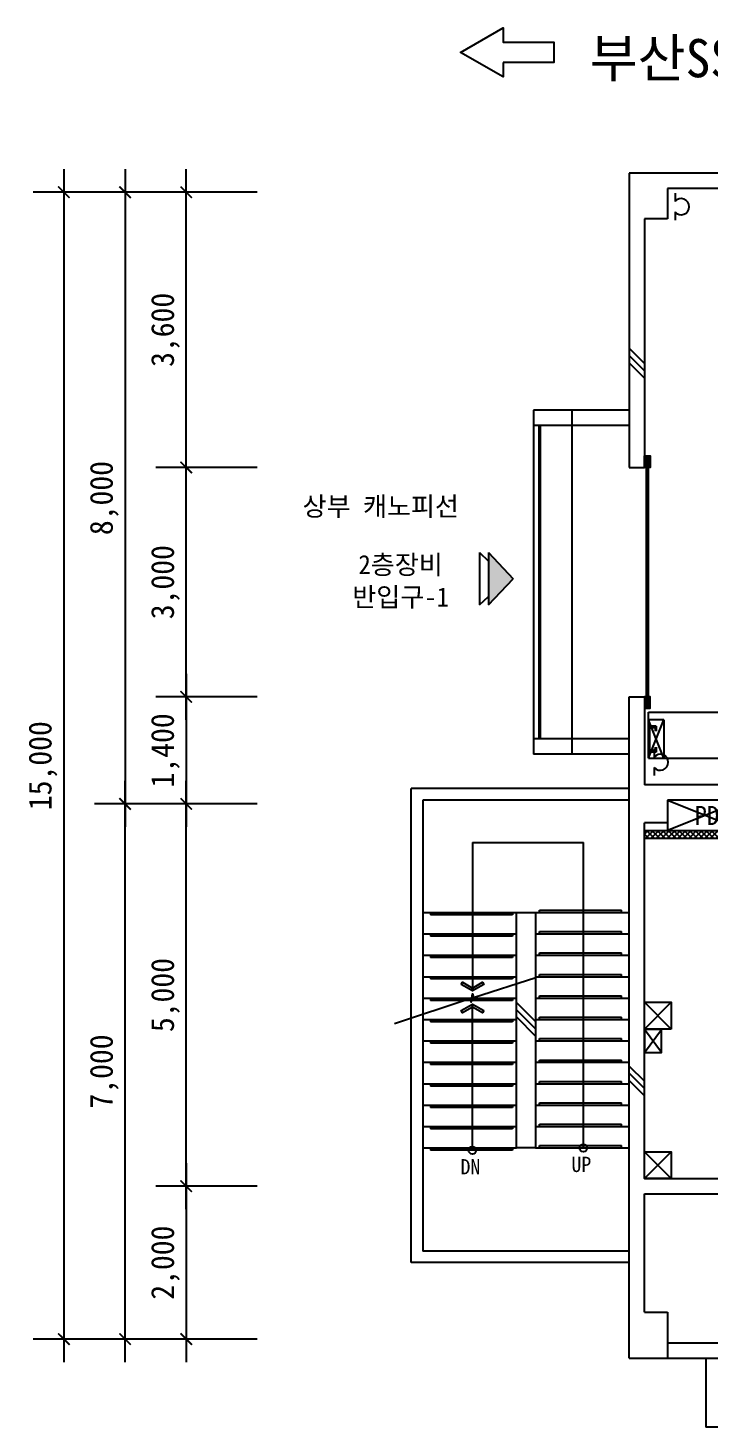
# Model space of a CAD drawing. Header units: millimetres. Extents: x 3254 to 63565, y -370693 to -326973.
# Drawn here: x 3254 to 12145, y -366585 to -348287 of the extents above; entities that cross this region are included whole.
import ezdxf
from ezdxf.enums import TextEntityAlignment as Align

# ---------------------------------------------------------------- set-up
doc = ezdxf.new("R2010")
doc.units = ezdxf.units.MM
for name, color, linetype in [('TN-DIMS', 1, 'Continuous'), ('TN-LEAL', 1, 'Continuous'), ('TN-LEAT', 3, 'Continuous'), ('TZ-BASE', 253, 'Continuous')]:
    doc.layers.add(name, color=color, linetype=linetype)
doc.styles.get("Standard").update_dxf_attribs({"font": 'GulimChe.ttf'})
doc.dimstyles.new('NDIM_100HH', dxfattribs={"dimscale": 100, "dimtxt": 3, "dimasz": 1.5, "dimexe": 4, "dimexo": 2, "dimgap": 1, "dimtad": 1, "dimdec": 0, "dimdsep": 46, "dimlunit": 6, "dimtxsty": 'Standard', "dimblk1": 'ARCHTICK', "dimblk2": 'ARCHTICK', "dimsah": 1, "dimcen": 3, "dimdle": 3, "dimclrd": 256, "dimclre": 256, "dimclrt": 256, "dimadec": 0, "dimazin": 0, "dimtfac": 1, "dimtdec": 4, "dimtix": 1, "dimtmove": 2, "dimatfit": 3, "dimfxl": 0, "dimtolj": 1, "dimtzin": 0, "dimarcsym": 0})

# ---------------------------------------------------------------- blocks, each defined once
blk = doc.blocks.new('_ArchTick')
at = {"color": 0, "linetype": 'ByBlock', "const_width": 0.15}
blk.add_lwpolyline([(-0.5, -0.5), (0.5, 0.5)], dxfattribs=at)
blk = doc.blocks.new('*D4')
at = {"layer": 'DEFPOINTS', "color": 0}
for p in [(4523, -358435), (6448, -358435), (6448, -365435)]:
    blk.add_point(p, dxfattribs=at)
at = {"layer": 'TN-DIMS', "lineweight": -2}
for p, q in [((4523, -365735), (4523, -358135)), ((6248, -358435), (4123, -358435)), ((6248, -365435), (4123, -365435))]:
    blk.add_line(p, q, dxfattribs=at)
at = {"layer": 'TN-DIMS', "lineweight": -2, "xscale": 150, "yscale": 150, "zscale": 150}
for p, rotation in [((4523, -358435), 90), ((4523, -365435), 270)]:
    blk.add_blockref('_ArchTick', p, dxfattribs=dict(at, rotation=rotation))
at = {"layer": 'TN-DIMS', "insert": (4251, -361935), "char_height": 300, "attachment_point": 5, "rotation": 90}
blk.add_mtext('\\A1;7,000', dxfattribs=at)
blk = doc.blocks.new('*D5')
at = {"layer": 'DEFPOINTS', "color": 0}
for p in [(6448, -350435), (4523, -358435), (6448, -358435)]:
    blk.add_point(p, dxfattribs=at)
at = {"layer": 'TN-DIMS', "lineweight": -2}
for p, q in [((4523, -350135), (4523, -358735)), ((6248, -350435), (4123, -350435)), ((6248, -358435), (4123, -358435))]:
    blk.add_line(p, q, dxfattribs=at)
at = {"layer": 'TN-DIMS', "lineweight": -2, "xscale": 150, "yscale": 150, "zscale": 150}
for p, rotation in [((4523, -350435), 90), ((4523, -358435), 270)]:
    blk.add_blockref('_ArchTick', p, dxfattribs=dict(at, rotation=rotation))
at = {"layer": 'TN-DIMS', "insert": (4251, -354435), "char_height": 300, "attachment_point": 5, "rotation": 90}
blk.add_mtext('\\A1;8,000', dxfattribs=at)
blk = doc.blocks.new('*D6')
at = {"layer": 'DEFPOINTS', "color": 0}
for p in [(6448, -350435), (3723, -365435), (6448, -365435)]:
    blk.add_point(p, dxfattribs=at)
at = {"layer": 'TN-DIMS', "lineweight": -2}
for p, q in [((3723, -350135), (3723, -365735)), ((6248, -350435), (3323, -350435)), ((6248, -365435), (3323, -365435))]:
    blk.add_line(p, q, dxfattribs=at)
at = {"layer": 'TN-DIMS', "lineweight": -2, "xscale": 150, "yscale": 150, "zscale": 150}
for p, rotation in [((3723, -350435), 90), ((3723, -365435), 270)]:
    blk.add_blockref('_ArchTick', p, dxfattribs=dict(at, rotation=rotation))
at = {"layer": 'TN-DIMS', "insert": (3450, -357935), "char_height": 300, "attachment_point": 5, "rotation": 90}
blk.add_mtext('\\A1;15,000', dxfattribs=at)
blk = doc.blocks.new('*D19')
at = {"layer": 'DEFPOINTS', "color": 0}
for p in [(6448, -357035), (5323, -358435), (6448, -358435)]:
    blk.add_point(p, dxfattribs=at)
at = {"layer": 'TN-DIMS', "lineweight": -2}
for p, q in [((5323, -356735), (5323, -358735)), ((6248, -357035), (4923, -357035)), ((6248, -358435), (4923, -358435))]:
    blk.add_line(p, q, dxfattribs=at)
at = {"layer": 'TN-DIMS', "lineweight": -2, "xscale": 150, "yscale": 150, "zscale": 150}
for p, rotation in [((5323, -357035), 90), ((5323, -358435), 270)]:
    blk.add_blockref('_ArchTick', p, dxfattribs=dict(at, rotation=rotation))
at = {"layer": 'TN-DIMS', "insert": (5050, -357735), "char_height": 300, "attachment_point": 5, "rotation": 90}
blk.add_mtext('\\A1;1,400', dxfattribs=at)
blk = doc.blocks.new('*D20')
at = {"layer": 'DEFPOINTS', "color": 0}
for p in [(5323, -354035), (6448, -354035), (6448, -357035)]:
    blk.add_point(p, dxfattribs=at)
at = {"layer": 'TN-DIMS', "lineweight": -2}
for p, q in [((5323, -357335), (5323, -353735)), ((6248, -354035), (4923, -354035)), ((6248, -357035), (4923, -357035))]:
    blk.add_line(p, q, dxfattribs=at)
at = {"layer": 'TN-DIMS', "lineweight": -2, "xscale": 150, "yscale": 150, "zscale": 150}
for p, rotation in [((5323, -354035), 90), ((5323, -357035), 270)]:
    blk.add_blockref('_ArchTick', p, dxfattribs=dict(at, rotation=rotation))
at = {"layer": 'TN-DIMS', "insert": (5051, -355535), "char_height": 300, "attachment_point": 5, "rotation": 90}
blk.add_mtext('\\A1;3,000', dxfattribs=at)
blk = doc.blocks.new('*D21')
at = {"layer": 'DEFPOINTS', "color": 0}
for p in [(5323, -350435), (6448, -350435), (6448, -354035)]:
    blk.add_point(p, dxfattribs=at)
at = {"layer": 'TN-DIMS', "lineweight": -2}
for p, q in [((5323, -354335), (5323, -350135)), ((6248, -350435), (4923, -350435)), ((6248, -354035), (4923, -354035))]:
    blk.add_line(p, q, dxfattribs=at)
at = {"layer": 'TN-DIMS', "lineweight": -2, "xscale": 150, "yscale": 150, "zscale": 150}
for p, rotation in [((5323, -350435), 90), ((5323, -354035), 270)]:
    blk.add_blockref('_ArchTick', p, dxfattribs=dict(at, rotation=rotation))
at = {"layer": 'TN-DIMS', "insert": (5051, -352235), "char_height": 300, "attachment_point": 5, "rotation": 90}
blk.add_mtext('\\A1;3,600', dxfattribs=at)
blk = doc.blocks.new('*D17')
at = {"layer": 'DEFPOINTS', "color": 0}
for p in [(6448, -363435), (5323, -365435), (6448, -365435)]:
    blk.add_point(p, dxfattribs=at)
at = {"layer": 'TN-DIMS', "lineweight": -2}
for p, q in [((5323, -363135), (5323, -365735)), ((6248, -363435), (4923, -363435)), ((6248, -365435), (4923, -365435))]:
    blk.add_line(p, q, dxfattribs=at)
at = {"layer": 'TN-DIMS', "lineweight": -2, "xscale": 150, "yscale": 150, "zscale": 150}
for p, rotation in [((5323, -363435), 90), ((5323, -365435), 270)]:
    blk.add_blockref('_ArchTick', p, dxfattribs=dict(at, rotation=rotation))
at = {"layer": 'TN-DIMS', "insert": (5051, -364435), "char_height": 300, "attachment_point": 5, "rotation": 90}
blk.add_mtext('\\A1;2,000', dxfattribs=at)
blk = doc.blocks.new('*D18')
at = {"layer": 'DEFPOINTS', "color": 0}
for p in [(5323, -358435), (6448, -358435), (6448, -363435)]:
    blk.add_point(p, dxfattribs=at)
at = {"layer": 'TN-DIMS', "lineweight": -2}
for p, q in [((5323, -363735), (5323, -358135)), ((6248, -358435), (4923, -358435)), ((6248, -363435), (4923, -363435))]:
    blk.add_line(p, q, dxfattribs=at)
at = {"layer": 'TN-DIMS', "lineweight": -2, "xscale": 150, "yscale": 150, "zscale": 150}
for p, rotation in [((5323, -358435), 90), ((5323, -363435), 270)]:
    blk.add_blockref('_ArchTick', p, dxfattribs=dict(at, rotation=rotation))
at = {"layer": 'TN-DIMS', "insert": (5051, -360935), "char_height": 300, "attachment_point": 5, "rotation": 90}
blk.add_mtext('\\A1;5,000', dxfattribs=at)

msp = doc.modelspace()

# ---------------------------------------------------------------- hatches: boundary and pattern name
at = {"layer": 'TZ-BASE'}
msp.add_hatch(color=256, dxfattribs=at).paths.add_polyline_path([(9272.8, -355833.3), (9272.8, -355148.9), (9596.9, -355491.1)])
h = msp.add_hatch(dxfattribs=at)
h.set_pattern_fill('ANSI37', color=256, scale=50, angle=90, style=0)
h.set_pattern_definition([(135, (-3994.773, -384321.745), (-35.35534, -35.35534), []), (225, (-3994.773, -384321.745), (35.35534, -35.35534), [])])
h.paths.add_polyline_path([(12715.1, -358434.8), (12615.1, -358434.8), (12615.1, -358784.8), (11365.1, -358784.8), (11365.1, -358884.8), (12715.1, -358884.8)])
h.paths.add_polyline_path([(11365.1, -358784.8), (11315.1, -358784.8), (11315.1, -358884.8), (11365.1, -358884.8)])

# ---------------------------------------------------------------- linework, layer by layer
at = {"layer": 'TN-LEAL'}
msp.add_lwpolyline([(9464.3, -348739.8), (9464.3, -348926.1), (8910.7, -348606.5), (9464.3, -348286.8), (9464.3, -348473.1), (10131, -348473.1), (10131, -348739.8)], close=True, dxfattribs=at)
at = {"layer": 'TZ-BASE'}
for p, q in [((11115.1, -350184.8), (11115.1, -354034.8)), ((12305.1, -350184.8), (11115.1, -350184.8)), ((11615.1, -350384.8), (11615.1, -350784.8)), ((12455.1, -350384.8), (11615.1, -350384.8)), ((11713.3, -350448.9), (11713.3, -350555.4)), ((11713.3, -350692.4), (11713.3, -350798.9)), ((11615.1, -350784.8), (11315.1, -350784.8)), ((11315.1, -350784.8), (11315.1, -354034.8)), ((11115.1, -352476.1), (11315.1, -352676.1)), ((11115.1, -352570.4), (11315.1, -352770.4)), ((11115.1, -352664.7), (11315.1, -352864.7)), ((9865.1, -353284.8), (9865.1, -357784.8)), ((11115.1, -353284.8), (9865.1, -353284.8)), ((10365.1, -353284.8), (10365.1, -357784.8)), ((11115.1, -353284.8), (10365.1, -353284.8)), ((11115.1, -353484.8), (9865.1, -353484.8)), ((9935.1, -357584.8), (9935.1, -353484.8)), ((9955.1, -357584.8), (9955.1, -353484.8)), ((11115.1, -354034.8), (11315.1, -354034.8)), ((9157.6, -355148.9), (9157.6, -355833.3)), ((9157.6, -355148.9), (9272.8, -355260.4)), ((9272.8, -355148.9), (9272.8, -355833.3)), ((9272.8, -355148.9), (9596.9, -355491.1)), ((9272.8, -355833.3), (9596.9, -355491.1)), ((9157.6, -355833.3), (9272.8, -355721.8)), ((11115.1, -357034.8), (11315.1, -357034.8)), ((11115.1, -365684.8), (11115.1, -357034.8)), ((11315.1, -357034.8), (11315.1, -358184.8)), ((11365.1, -357234.7), (13965.1, -357234.7)), ((11365.1, -357834.7), (11365.1, -357234.7)), ((11365.1, -357334.7), (11365.1, -357834.7)), ((11565.1, -357834.7), (11365.1, -357334.7)), ((11365.1, -357834.7), (11565.1, -357334.7)), ((11565.1, -357834.7), (11365.1, -357334.7)), ((11565.1, -357334.7), (11365.1, -357334.7)), ((11565.1, -357334.7), (11565.1, -357834.7)), ((11465.1, -357419.3), (11365.1, -357419.3)), ((11465.1, -357419.3), (11365.1, -357419.3)), ((11458.9, -357425.6), (11365.1, -357425.6)), ((11458.9, -357425.6), (11365.1, -357425.6)), ((11452.6, -357431.8), (11365.1, -357431.8)), ((11452.6, -357431.8), (11365.1, -357431.8)), ((11452.6, -357438.1), (11365.1, -357438.1)), ((11452.6, -357438.1), (11365.1, -357438.1)), ((11371.4, -357419.3), (11371.4, -357756.8)), ((11371.4, -357419.3), (11371.4, -357756.8)), ((11377.6, -357419.3), (11377.6, -357756.8)), ((11377.6, -357419.3), (11377.6, -357756.8)), ((11452.6, -357431.8), (11452.6, -357481.8)), ((11452.6, -357431.8), (11452.6, -357481.8)), ((11458.9, -357425.6), (11458.9, -357481.8)), ((11458.9, -357425.6), (11458.9, -357481.8)), ((11465.1, -357419.3), (11465.1, -357481.8)), ((11465.1, -357419.3), (11465.1, -357481.8)), ((11115.1, -357584.8), (9865.1, -357584.8)), ((11440.9, -357715.7), (11440.9, -357822.2)), ((11452.6, -357694.3), (11452.6, -357744.3)), ((11452.6, -357694.3), (11452.6, -357744.3)), ((11458.9, -357694.3), (11458.9, -357750.6)), ((11458.9, -357694.3), (11458.9, -357750.6)), ((11465.1, -357694.3), (11465.1, -357756.8)), ((11465.1, -357694.3), (11465.1, -357756.8)), ((11115.1, -357784.8), (9865.1, -357784.8)), ((11115.1, -357784.8), (10365.1, -357784.8)), ((11452.6, -357738.1), (11365.1, -357738.1)), ((11452.6, -357738.1), (11365.1, -357738.1)), ((11452.6, -357744.3), (11365.1, -357744.3)), ((11452.6, -357744.3), (11365.1, -357744.3)), ((11458.9, -357750.6), (11365.1, -357750.6)), ((11458.9, -357750.6), (11365.1, -357750.6)), ((11465.1, -357756.8), (11365.1, -357756.8)), ((11465.1, -357756.8), (11365.1, -357756.8)), ((11365.1, -357834.7), (11565.1, -357834.7)), ((11365.1, -357834.7), (13265.8, -357834.7)), ((11440.9, -357959.2), (11440.9, -358065.7)), ((11115.1, -358234.8), (8265.1, -358234.8)), ((8265.1, -364434.8), (8265.1, -358234.8)), ((12555.1, -358184.8), (11315.1, -358184.8)), ((8415.1, -358384.8), (8415.1, -364284.8)), ((11115.1, -358384.8), (8415.1, -358384.8)), ((11615.1, -358384.8), (11615.1, -358684.8)), ((12555.1, -358384.8), (11615.1, -358384.8)), ((11615.1, -358384.8), (12615.1, -358784.8)), ((12615.1, -358384.8), (11615.1, -358784.8)), ((11615.1, -358684.8), (11315.1, -358684.8)), ((11315.1, -363334.8), (11315.1, -358684.8)), ((11315.1, -358784.8), (12615.1, -358784.8)), ((11615.1, -358684.8), (11615.1, -358784.8)), ((9065.1, -358940), (10515.1, -358940)), ((9065.1, -358940), (9065.1, -360882.1)), ((10515.1, -362934.8), (10515.1, -358940)), ((11315.1, -358884.8), (12715.1, -358884.8)), ((8415.1, -359854.8), (9640.1, -359854.8)), ((8515.1, -359854.8), (8515.1, -359884.8)), ((9590.1, -359884.8), (8515.1, -359884.8)), ((9590.1, -359854.8), (9590.1, -359884.8)), ((9640.1, -362934.8), (9640.1, -359854.8)), ((9640.1, -359854.8), (9890.1, -359854.8)), ((9890.1, -359854.8), (11115.1, -359854.8)), ((9890.1, -359854.8), (9890.1, -362934.8)), ((9940.1, -359854.8), (9940.1, -359824.8)), ((9940.1, -359824.8), (11015.1, -359824.8)), ((11015.1, -359854.8), (11015.1, -359824.8)), ((8415.1, -360134.8), (9640.1, -360134.8)), ((8515.1, -360134.8), (8515.1, -360164.8)), ((9590.1, -360164.8), (8515.1, -360164.8)), ((9590.1, -360134.8), (9590.1, -360164.8)), ((9890.1, -360134.8), (11115.1, -360134.8)), ((9940.1, -360134.8), (9940.1, -360104.8)), ((9940.1, -360104.8), (11015.1, -360104.8)), ((11015.1, -360134.8), (11015.1, -360104.8)), ((8415.1, -360414.8), (9640.1, -360414.8)), ((8515.1, -360414.8), (8515.1, -360444.8)), ((9590.1, -360444.8), (8515.1, -360444.8)), ((9590.1, -360414.8), (9590.1, -360444.8)), ((9890.1, -360414.8), (11115.1, -360414.8)), ((9940.1, -360414.8), (9940.1, -360384.8)), ((9940.1, -360384.8), (11015.1, -360384.8)), ((11015.1, -360414.8), (11015.1, -360384.8)), ((8415.1, -360694.8), (9640.1, -360694.8)), ((8515.1, -360694.8), (8515.1, -360724.8)), ((9590.1, -360724.8), (8515.1, -360724.8)), ((9590.1, -360694.8), (9590.1, -360724.8)), ((9890.1, -360694.8), (11115.1, -360694.8)), ((9940.1, -360694.8), (9940.1, -360664.8)), ((9940.1, -360664.8), (11015.1, -360664.8)), ((11015.1, -360694.8), (11015.1, -360664.8)), ((8415.1, -360974.8), (9640.1, -360974.8)), ((8515.1, -360974.8), (8515.1, -361004.8)), ((9590.1, -361004.8), (8515.1, -361004.8)), ((9590.1, -360974.8), (9590.1, -361004.8)), ((9890.1, -360974.8), (11115.1, -360974.8)), ((9940.1, -360974.8), (9940.1, -360944.8)), ((9940.1, -360944.8), (11015.1, -360944.8)), ((11015.1, -360974.8), (11015.1, -360944.8)), ((9065.1, -362964.8), (9065.1, -361053)), ((9640.1, -361032.2), (9890.1, -361282.2)), ((9640.1, -361126.4), (9890.1, -361376.4)), ((11315.1, -361029.8), (11665.1, -361379.8)), ((11315.1, -361379.8), (11665.1, -361029.8)), ((8415.1, -361254.8), (9640.1, -361254.8)), ((8515.1, -361254.8), (8515.1, -361284.8)), ((9590.1, -361284.8), (8515.1, -361284.8)), ((9590.1, -361254.8), (9590.1, -361284.8)), ((9640.1, -361220.7), (9890.1, -361470.7)), ((9890.1, -361254.8), (11115.1, -361254.8)), ((9940.1, -361254.8), (9940.1, -361224.8)), ((9940.1, -361224.8), (11015.1, -361224.8)), ((11015.1, -361254.8), (11015.1, -361224.8)), ((11535.1, -361684.8), (11315.1, -361384.8)), ((11315.1, -361684.8), (11535.1, -361384.8)), ((8415.1, -361534.8), (9640.1, -361534.8)), ((8515.1, -361534.8), (8515.1, -361564.8)), ((9590.1, -361564.8), (8515.1, -361564.8)), ((9590.1, -361534.8), (9590.1, -361564.8)), ((9890.1, -361534.8), (11115.1, -361534.8)), ((9940.1, -361534.8), (9940.1, -361504.8)), ((9940.1, -361504.8), (11015.1, -361504.8)), ((11015.1, -361534.8), (11015.1, -361504.8)), ((8415.1, -361814.8), (9640.1, -361814.8)), ((8515.1, -361814.8), (8515.1, -361844.8)), ((9590.1, -361844.8), (8515.1, -361844.8)), ((9590.1, -361814.8), (9590.1, -361844.8)), ((9890.1, -361814.8), (11115.1, -361814.8)), ((9940.1, -361814.8), (9940.1, -361784.8)), ((9940.1, -361784.8), (11015.1, -361784.8)), ((11015.1, -361814.8), (11015.1, -361784.8)), ((11115.1, -361863.2), (11315.1, -362063.2)), ((8415.1, -362094.8), (9640.1, -362094.8)), ((8515.1, -362094.8), (8515.1, -362124.8)), ((9590.1, -362094.8), (9590.1, -362124.8)), ((9890.1, -362094.8), (11115.1, -362094.8)), ((9940.1, -362094.8), (9940.1, -362064.8)), ((9940.1, -362064.8), (11015.1, -362064.8)), ((11015.1, -362094.8), (11015.1, -362064.8)), ((11115.1, -361957.5), (11315.1, -362157.5)), ((11115.1, -362051.8), (11315.1, -362251.8)), ((9590.1, -362124.8), (8515.1, -362124.8)), ((8415.1, -362374.8), (9640.1, -362374.8)), ((8515.1, -362374.8), (8515.1, -362404.8)), ((9590.1, -362404.8), (8515.1, -362404.8)), ((9590.1, -362374.8), (9590.1, -362404.8)), ((9890.1, -362374.8), (11115.1, -362374.8)), ((9940.1, -362374.8), (9940.1, -362344.8)), ((9940.1, -362344.8), (11015.1, -362344.8)), ((11015.1, -362374.8), (11015.1, -362344.8)), ((8415.1, -362654.8), (9640.1, -362654.8)), ((8515.1, -362654.8), (8515.1, -362684.8)), ((9590.1, -362654.8), (9590.1, -362684.8)), ((9890.1, -362654.8), (11115.1, -362654.8)), ((9940.1, -362654.8), (9940.1, -362624.8)), ((9940.1, -362624.8), (11015.1, -362624.8)), ((11015.1, -362654.8), (11015.1, -362624.8)), ((9590.1, -362684.8), (8515.1, -362684.8)), ((8415.1, -362934.8), (9640.1, -362934.8)), ((8515.1, -362934.8), (8515.1, -362964.8)), ((9590.1, -362964.8), (8515.1, -362964.8)), ((9590.1, -362934.8), (9590.1, -362964.8)), ((9890.1, -362934.8), (9640.1, -362934.8)), ((9890.1, -362934.8), (11115.1, -362934.8)), ((9940.1, -362934.8), (9940.1, -362904.8)), ((9940.1, -362904.8), (11015.1, -362904.8)), ((11015.1, -362934.8), (11015.1, -362904.8)), ((11315.1, -362984.8), (11665.1, -363334.8)), ((11315.1, -363334.8), (11665.1, -362984.8)), ((11315.1, -363334.8), (12455.1, -363334.8)), ((11315.1, -365084.8), (11315.1, -363534.8)), ((11315.1, -363534.8), (12455.1, -363534.8)), ((11115.1, -364284.8), (8415.1, -364284.8)), ((11115.1, -364434.8), (8265.1, -364434.8)), ((11315.1, -365084.8), (11615.1, -365084.8)), ((11615.1, -365084.8), (11615.1, -365684.8)), ((11615.1, -365484.8), (17115.1, -365484.8)), ((11115.1, -365684.8), (11615.1, -365684.8)), ((11615.1, -365684.8), (17115.1, -365684.8)), ((12115.1, -365684.8), (12115.1, -366584.8)), ((14315.1, -366584.8), (12115.1, -366584.8))]:
    msp.add_line(p, q, dxfattribs=at)
at = {"layer": 'TZ-BASE', "flags": 128}
for points in [[(11315.1, -354034.8), (11315.1, -353884.8), (11390.1, -353884.8), (11390.1, -354034.8), (11372.6, -354034.8), (11372.6, -353902.8), (11332.6, -353902.8), (11332.6, -354034.8)], [(11315.1, -357034.8), (11315.1, -357184.8), (11390.1, -357184.8), (11390.1, -357034.8), (11372.6, -357034.8), (11372.6, -357166.8), (11332.6, -357166.8), (11332.6, -357034.8)]]:
    msp.add_lwpolyline(points, close=True, dxfattribs=at)
for points in [[(11337.6, -357161.8), (11367.6, -357161.8), (11367.6, -353907.8), (11337.6, -353907.8), (11337.6, -357161.8)], [(8046.5, -361307.8), (9032.1, -360981.9), (9047.3, -361029.5), (9064.5, -360919.1), (9079.7, -360966.7), (9892.6, -360707.4)]]:
    msp.add_lwpolyline(points, dxfattribs=at)
msp.add_lwpolyline([(10365.1, -354541.5, 0, 58.3, 0), (10190.1, -354541.5, 0, 0, 0), (9139.8, -354541.5, 0, 0, 0)], format="xyseb", dxfattribs=at)
at = {"layer": 'TZ-BASE'}
for points in [[(8918.1, -360797.2), (8935.1, -360767.8), (9065.1, -360842.9), (9195.1, -360767.8), (9212.1, -360797.2), (9065.1, -360882.1)], [(9212.1, -361137.8), (9195.1, -361167.2), (9065.1, -361092.2), (8935.1, -361167.2), (8918.1, -361137.8), (9065.1, -361053)], [(11665.1, -361379.8), (11315.1, -361379.8), (11315.1, -361029.8), (11665.1, -361029.8)], [(11315.1, -361684.8), (11535.1, -361684.8), (11535.1, -361384.8), (11315.1, -361384.8)], [(11665.1, -363334.8), (11315.1, -363334.8), (11315.1, -362984.8), (11665.1, -362984.8)]]:
    msp.add_lwpolyline(points, close=True, dxfattribs=at)
for centre in [(9065.1, -362964.8), (10515.1, -362934.8)]:
    msp.add_circle(centre, 50, dxfattribs=at)
for centre in [(11792.8, -350623.9), (11520.5, -357890.7)]:
    msp.add_arc(centre, 105, 220.72175, 139.27825, dxfattribs=at)

# ---------------------------------------------------------------- texts
at = {"layer": 'TN-LEAT'}
msp.add_text('부산SS방면', height=500, dxfattribs=at).set_placement((12175.2, -348676), align=Align.MIDDLE)
at = {"layer": 'TZ-BASE'}
msp.add_text('상부 캐노피선', height=250, dxfattribs=at).set_placement((6844.2, -354667.5))
for s, height, p in [('2층장비', 250, (8125.4, -355301.9)), ('반입구-1', 250, (8125.4, -355725.8)), ('PD', 250, (12129.8, -358586.6)), ('DN', 200, (9038.8, -363181.2)), ('UP', 200, (10488.8, -363151.2))]:
    msp.add_text(s, height=height, dxfattribs=at).set_placement(p, align=Align.MIDDLE)

# ---------------------------------------------------------------- dimensions: what is measured, and where the dimension line sits
at = {"layer": 'TN-DIMS'}
for base, p1, p2, angle, picture, middle in [((3722.8, -365434.8), (6448.1, -350434.8), (6448.1, -365434.8), 270, '*D6', (3450.4, -357934.8)), ((4522.8, -358434.8), (6448.1, -350434.8), (6448.1, -358434.8), 270, '*D5', (4250.6, -354434.8)), ((5322.8, -350434.8), (6448.1, -354034.8), (6448.1, -350434.8), 90, '*D21', (5050.6, -352234.8)), ((5322.8, -354034.8), (6448.1, -357034.8), (6448.1, -354034.8), 90, '*D20', (5050.6, -355534.8)), ((5322.8, -358434.8), (6448.1, -357034.8), (6448.1, -358434.8), 270, '*D19', (5050.4, -357734.8)), ((4522.8, -358434.8), (6448.1, -365434.8), (6448.1, -358434.8), 90, '*D4', (4250.6, -361934.8)), ((5322.8, -358434.8), (6448.1, -363434.8), (6448.1, -358434.8), 90, '*D18', (5050.6, -360934.8)), ((5322.8, -365434.8), (6448.1, -363434.8), (6448.1, -365434.8), 270, '*D17', (5050.6, -364434.8))]:
    dim = msp.add_linear_dim(base=base, p1=p1, p2=p2, angle=angle, dimstyle='NDIM_100HH', dxfattribs=at)
    dim.commit()
    dim.dimension.update_dxf_attribs({"geometry": picture, "text_midpoint": middle})

doc.saveas('drawing.dxf')
